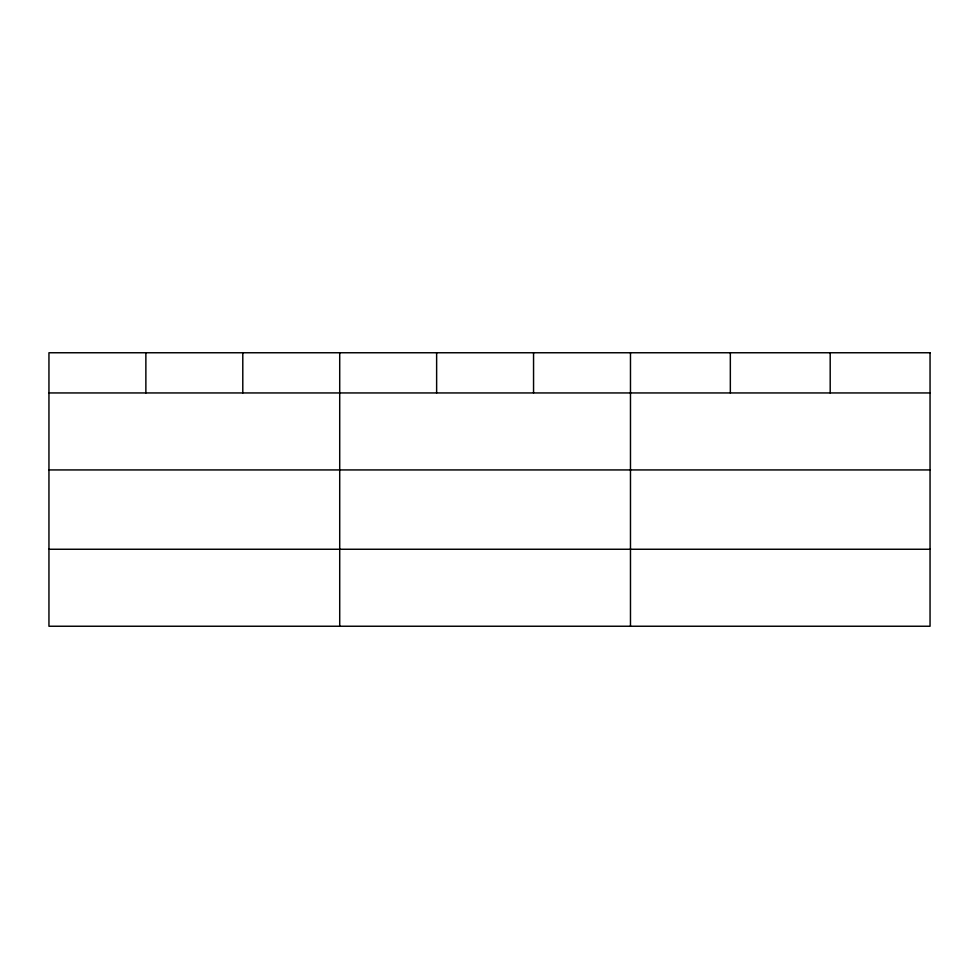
<?xml version="1.0" encoding="UTF-8"?>
<svg xmlns="http://www.w3.org/2000/svg" width="979" height="979" viewBox="0 0 979 979"><rect width="100%" height="100%" fill="white"/><g stroke="black" fill="none" stroke-linecap="round" stroke-linejoin="round"><path stroke-width="1.47" d="M48.95 392.946L930.05 392.946M48.95 469.932L930.05 469.932M48.95 549.256L930.05 549.256M830.192 352.758L830.192 392.946M730.334 352.758L730.334 392.946M630.476 352.758L630.476 626.242M533.555 352.758L533.555 392.946M436.634 352.758L436.634 392.946M339.713 352.758L339.713 626.242M242.792 352.758L242.792 392.946M145.871 352.758L145.871 392.946M930.05 352.758L48.95 352.758L48.95 626.242L930.05 626.242L930.05 352.758"/></g></svg>
